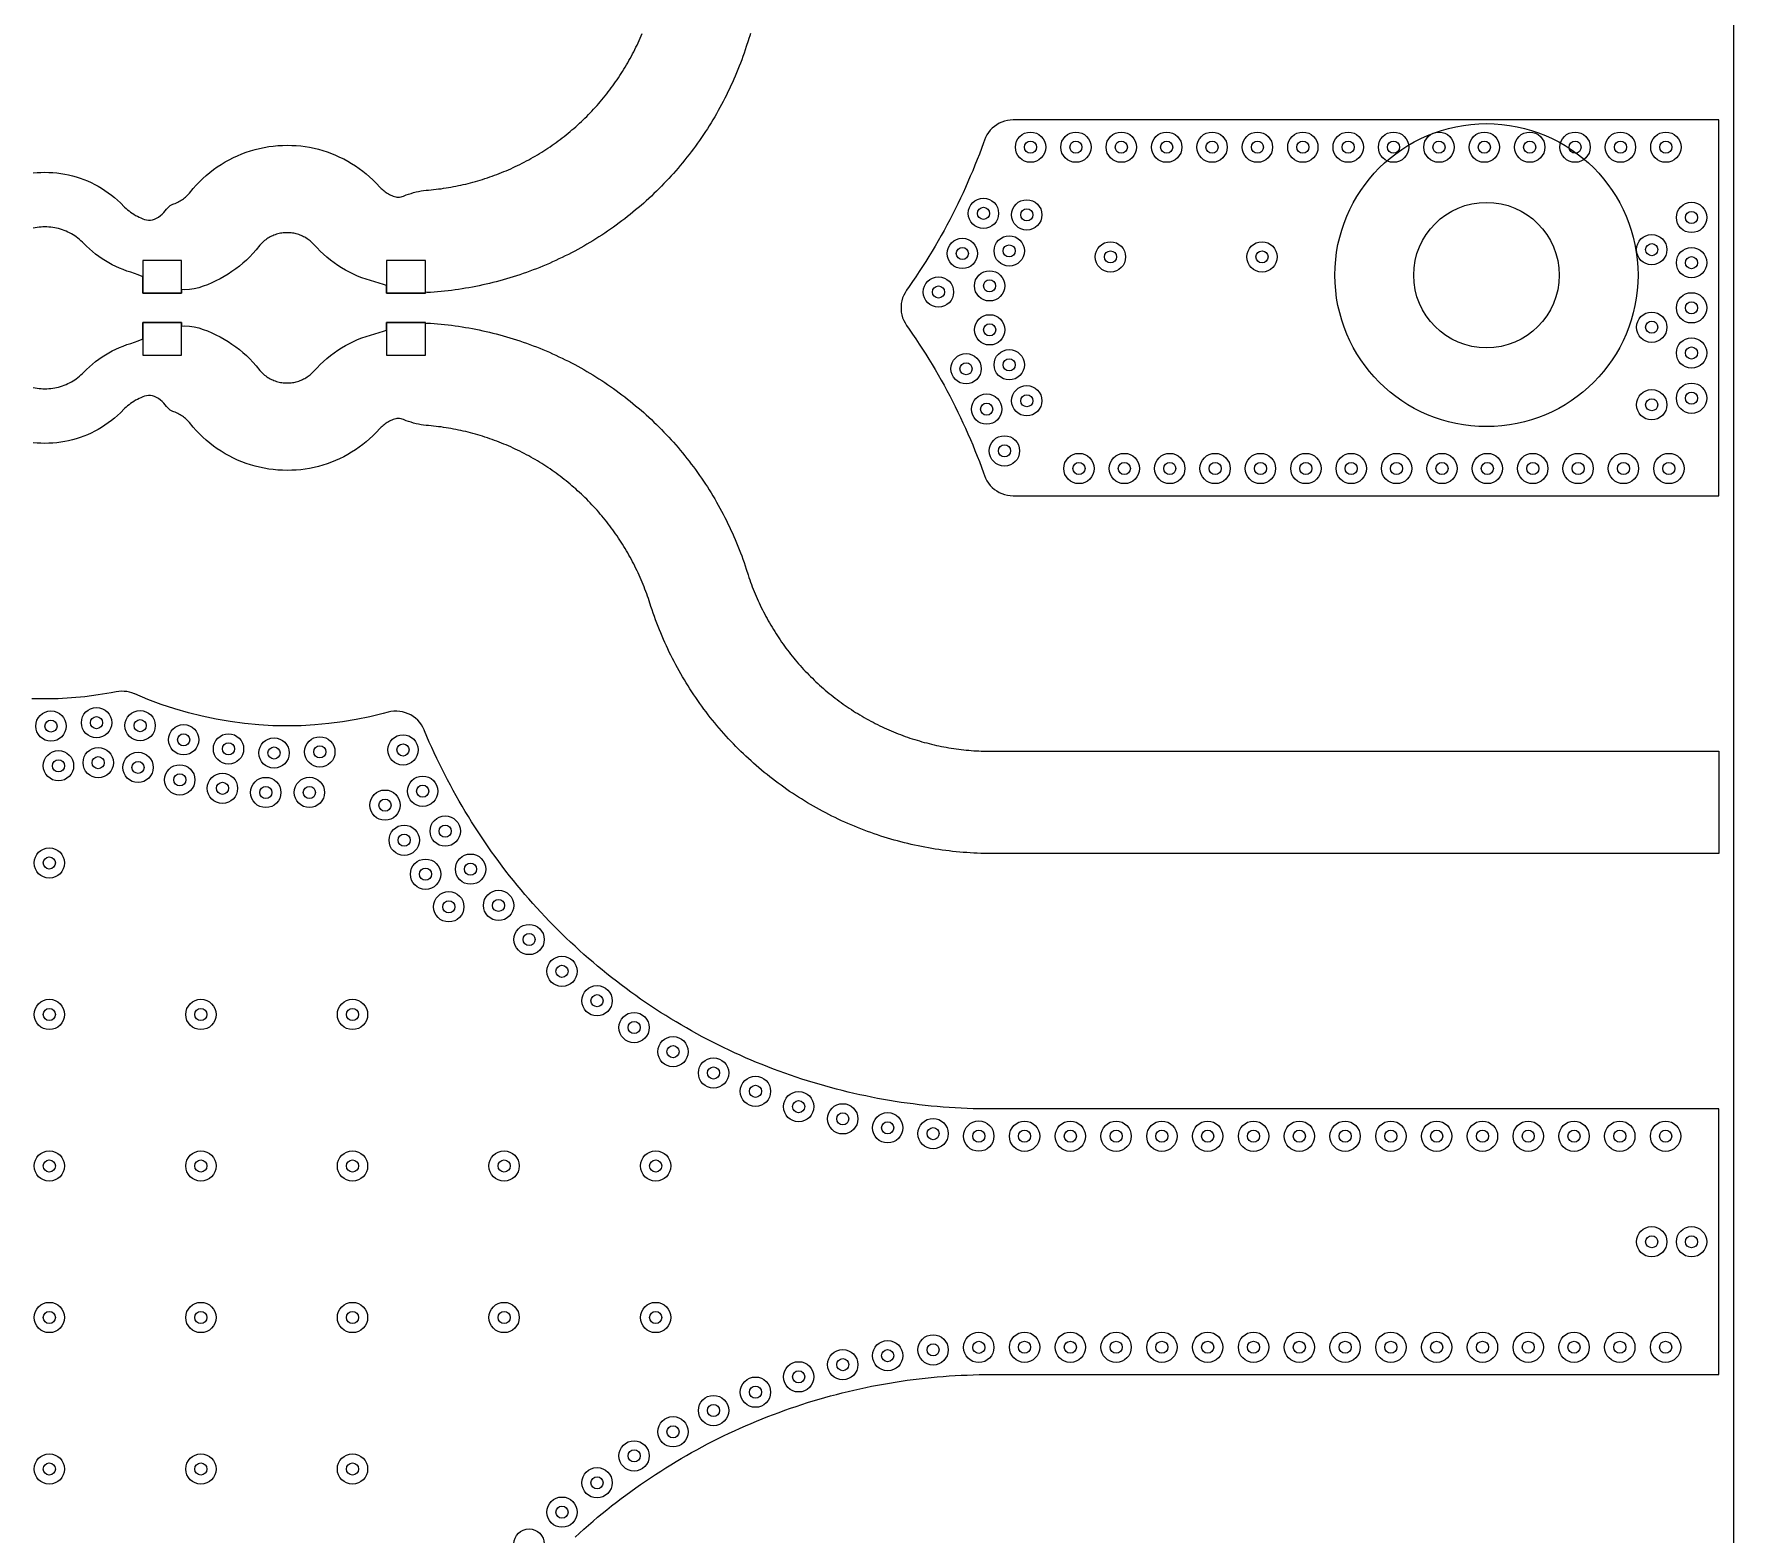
# Model space of a CAD drawing. Header units: millimetres. Extents: x 0 to 121, y -74 to 63.
# Drawn here: x 71 to 99.03, y -4.82 to 19.93 of the extents above; entities that cross this region are included whole.
import ezdxf

# ---------------------------------------------------------------- set-up
doc = ezdxf.new("R2010")
doc.units = ezdxf.units.MM
for name, color, linetype in [('BOARD_OUTLINE', 5, 'Continuous'), ('MOUNT_HEAD_KEEPOUT', 6, 'Continuous'), ('MOUNT_HOLES_PTH', 1, 'Continuous'), ('RES_PADS_0402', 6, 'Continuous'), ('TOP_COPPER', 1, 'Continuous'), ('TOP_GROUND_POUR', 3, 'Continuous'), ('VIA_HOLES', 7, 'Continuous'), ('VIA_PADS', 2, 'Continuous')]:
    doc.layers.add(name, color=color, linetype=linetype)

msp = doc.modelspace()

# ---------------------------------------------------------------- linework, layer by layer
at = {"layer": 'BOARD_OUTLINE'}
msp.add_lwpolyline([(-0.25, -63.449), (99.034, -63.449), (99.034, 63.449), (-0.25, 63.449)], close=True, dxfattribs=at)
at = {"layer": 'MOUNT_HEAD_KEEPOUT'}
msp.add_circle((94.952, 15.95), 2.5, dxfattribs=at)
at = {"layer": 'MOUNT_HOLES_PTH'}
msp.add_circle((94.952, 15.95), 1.2, dxfattribs=at)
at = {"layer": 'RES_PADS_0402'}
for points in [[(72.79, 15.65), (73.43, 15.65), (73.43, 16.19), (72.79, 16.19)], [(76.813, 15.65), (77.453, 15.65), (77.453, 16.19), (76.813, 16.19)], [(72.79, 14.63), (73.43, 14.63), (73.43, 15.17), (72.79, 15.17)], [(76.813, 14.63), (77.453, 14.63), (77.453, 15.17), (76.813, 15.17)]]:
    msp.add_lwpolyline(points, close=True, dxfattribs=at)
at = {"layer": 'TOP_COPPER'}
for points in [[(70.983, 17.636), (71.048, 17.642), (71.112, 17.645), (71.177, 17.646), (71.242, 17.645), (71.308, 17.642), (71.373, 17.636), (71.438, 17.627), (71.503, 17.616), (71.567, 17.603), (71.631, 17.588), (71.694, 17.57), (71.756, 17.55), (71.818, 17.527), (71.879, 17.503), (71.939, 17.476), (71.998, 17.447), (72.055, 17.416), (72.112, 17.383), (72.167, 17.347), (72.221, 17.31), (72.274, 17.271), (72.325, 17.23), (72.374, 17.187), (72.422, 17.142), (72.491, 17.072), (72.515, 17.05), (72.54, 17.029), (72.565, 17.008), (72.591, 16.989), (72.618, 16.97), (72.645, 16.953), (72.673, 16.936), (72.702, 16.921), (72.731, 16.906), (72.761, 16.893), (72.791, 16.881), (72.822, 16.87), (72.853, 16.86), (72.885, 16.854), (72.918, 16.854), (72.952, 16.86), (72.986, 16.872), (73.019, 16.888), (73.051, 16.908), (73.081, 16.932), (73.11, 16.957), (73.136, 16.984), (73.161, 17.01), (73.183, 17.036), (73.205, 17.059), (73.225, 17.08), (73.245, 17.097), (73.265, 17.11), (73.285, 17.119), (73.306, 17.126), (73.327, 17.134), (73.348, 17.143), (73.368, 17.152), (73.388, 17.162), (73.407, 17.173), (73.427, 17.184), (73.445, 17.197), (73.463, 17.21), (73.481, 17.223), (73.498, 17.238), (73.515, 17.252), (73.531, 17.268), (73.546, 17.284), (73.561, 17.301), (73.623, 17.377), (73.674, 17.435), (73.727, 17.49), (73.782, 17.543), (73.839, 17.595), (73.897, 17.644), (73.958, 17.691), (74.02, 17.735), (74.084, 17.777), (74.15, 17.817), (74.217, 17.854), (74.285, 17.889), (74.354, 17.921), (74.425, 17.95), (74.497, 17.977), (74.569, 18.001), (74.643, 18.023), (74.717, 18.041), (74.792, 18.057), (74.868, 18.07), (74.943, 18.08), (75.02, 18.087), (75.096, 18.091), (75.173, 18.093), (75.247, 18.091), (75.322, 18.087), (75.396, 18.081), (75.47, 18.071), (75.543, 18.059), (75.616, 18.044), (75.689, 18.026), (75.76, 18.006), (75.831, 17.983), (75.901, 17.958), (75.97, 17.93), (76.038, 17.899), (76.105, 17.867), (76.171, 17.831), (76.235, 17.793), (76.298, 17.753), (76.359, 17.711), (76.419, 17.666), (76.477, 17.62), (76.533, 17.571), (76.588, 17.52), (76.641, 17.467), (76.706, 17.397), (76.721, 17.381), (76.737, 17.366), (76.753, 17.352), (76.77, 17.339), (76.788, 17.326), (76.806, 17.313), (76.824, 17.302), (76.843, 17.291), (76.862, 17.28), (76.881, 17.271), (76.901, 17.262), (76.921, 17.254), (76.941, 17.246), (76.962, 17.24), (76.983, 17.236), (77.005, 17.234), (77.027, 17.236), (77.05, 17.24), (77.071, 17.246), (77.093, 17.254), (77.113, 17.264), (77.133, 17.275), (77.175, 17.288), (77.217, 17.299), (77.258, 17.311), (77.299, 17.322), (77.34, 17.331), (77.382, 17.339), (77.423, 17.345), (77.464, 17.349), (77.505, 17.353), (77.546, 17.357), (77.587, 17.361), (77.628, 17.366), (77.669, 17.371), (77.71, 17.376), (77.751, 17.382), (77.792, 17.388), (77.833, 17.395), (77.874, 17.402), (77.915, 17.41), (77.955, 17.417), (77.996, 17.426), (78.036, 17.434), (78.076, 17.443), (78.117, 17.453), (78.157, 17.463), (78.197, 17.473), (78.237, 17.484), (78.277, 17.495), (78.317, 17.506), (78.356, 17.518), (78.396, 17.53), (78.435, 17.543), (78.474, 17.555), (78.514, 17.569), (78.553, 17.583), (78.591, 17.597), (78.63, 17.611), (78.669, 17.626), (78.707, 17.641), (78.745, 17.657), (78.784, 17.673), (78.822, 17.689), (78.859, 17.706), (78.897, 17.723), (78.935, 17.741), (78.972, 17.758), (79.009, 17.777), (79.046, 17.795), (79.083, 17.814), (79.119, 17.834), (79.156, 17.853), (79.192, 17.873), (79.228, 17.894), (79.264, 17.914), (79.299, 17.935), (79.335, 17.957), (79.37, 17.979), (79.405, 18.001), (79.439, 18.023), (79.474, 18.046), (79.508, 18.069), (79.542, 18.093), (79.576, 18.116), (79.61, 18.14), (79.643, 18.165), (79.676, 18.19), (79.709, 18.215), (79.742, 18.24), (79.774, 18.266), (79.806, 18.292), (79.838, 18.318), (79.87, 18.345), (79.901, 18.372), (79.932, 18.399), (79.963, 18.427), (79.993, 18.455), (80.024, 18.483), (80.054, 18.512), (80.083, 18.54), (80.113, 18.569), (80.142, 18.599), (80.171, 18.629), (80.199, 18.658), (80.227, 18.689), (80.255, 18.719), (80.283, 18.75), (80.31, 18.781), (80.337, 18.812), (80.364, 18.844), (80.39, 18.876), (80.417, 18.908), (80.442, 18.94), (80.468, 18.973), (80.493, 19.005), (80.518, 19.039), (80.542, 19.072), (80.566, 19.105), (80.59, 19.139), (80.614, 19.173), (80.637, 19.208), (80.66, 19.242), (80.682, 19.277), (80.705, 19.312), (80.726, 19.347), (80.748, 19.382), (80.769, 19.418), (80.79, 19.453), (80.81, 19.489), (80.83, 19.526), (80.85, 19.562), (80.869, 19.599), (80.888, 19.635), (80.907, 19.672), (80.925, 19.709), (80.943, 19.747), (80.961, 19.784), (80.978, 19.822), (80.994, 19.859), (81.011, 19.897), (81.027, 19.936)], [(82.816, 19.935), (82.802, 19.896), (82.788, 19.857), (82.775, 19.817), (82.745, 19.723), (82.727, 19.668), (82.708, 19.613), (82.689, 19.559), (82.669, 19.504), (82.649, 19.45), (82.628, 19.396), (82.606, 19.342), (82.584, 19.289), (82.562, 19.235), (82.539, 19.182), (82.515, 19.129), (82.491, 19.077), (82.467, 19.024), (82.442, 18.972), (82.416, 18.92), (82.39, 18.868), (82.364, 18.817), (82.337, 18.766), (82.309, 18.715), (82.281, 18.664), (82.252, 18.614), (82.223, 18.564), (82.194, 18.514), (82.164, 18.464), (82.133, 18.415), (82.102, 18.366), (82.071, 18.318), (82.039, 18.269), (82.006, 18.221), (81.973, 18.174), (81.94, 18.127), (81.906, 18.08), (81.872, 18.033), (81.837, 17.987), (81.802, 17.941), (81.766, 17.895), (81.73, 17.85), (81.693, 17.805), (81.656, 17.76), (81.619, 17.716), (81.581, 17.672), (81.543, 17.629), (81.504, 17.586), (81.465, 17.543), (81.425, 17.501), (81.386, 17.459), (81.345, 17.417), (81.304, 17.376), (81.263, 17.335), (81.222, 17.295), (81.18, 17.255), (81.137, 17.216), (81.095, 17.177), (81.052, 17.138), (81.008, 17.1), (80.964, 17.062), (80.92, 17.025), (80.875, 16.988), (80.83, 16.951), (80.785, 16.915), (80.739, 16.88), (80.693, 16.844), (80.647, 16.81), (80.6, 16.776), (80.553, 16.742), (80.506, 16.708), (80.458, 16.676), (80.41, 16.643), (80.362, 16.611), (80.313, 16.58), (80.264, 16.549), (80.215, 16.518), (80.166, 16.488), (80.116, 16.459), (80.066, 16.43), (80.015, 16.401), (79.965, 16.373), (79.914, 16.346), (79.862, 16.319), (79.811, 16.292), (79.759, 16.266), (79.707, 16.241), (79.655, 16.216), (79.603, 16.191), (79.55, 16.167), (79.497, 16.144), (79.444, 16.121), (79.39, 16.099), (79.337, 16.077), (79.283, 16.055), (79.229, 16.035), (79.175, 16.014), (79.12, 15.994), (79.066, 15.975), (79.011, 15.957), (78.956, 15.938), (78.901, 15.921), (78.845, 15.904), (78.79, 15.887), (78.734, 15.871), (78.678, 15.856), (78.622, 15.841), (78.566, 15.827), (78.51, 15.813), (78.454, 15.8), (78.397, 15.787), (78.341, 15.775), (78.284, 15.763), (78.227, 15.752), (78.17, 15.742), (78.113, 15.732), (78.056, 15.723), (77.999, 15.714), (77.941, 15.706), (77.884, 15.698), (77.826, 15.691), (77.769, 15.684), (77.711, 15.678), (77.654, 15.673), (77.596, 15.668), (77.538, 15.665), (77.48, 15.665), (77.453, 15.666), (77.453, 15.65), (76.813, 15.65), (76.813, 15.78), (76.761, 15.795), (76.688, 15.815), (76.617, 15.837), (76.545, 15.859), (76.475, 15.882), (76.404, 15.907), (76.335, 15.935), (76.267, 15.965), (76.201, 15.998), (76.135, 16.034), (76.071, 16.071), (76.008, 16.111), (75.947, 16.154), (75.887, 16.198), (75.829, 16.245), (75.772, 16.294), (75.718, 16.345), (75.665, 16.398), (75.6, 16.468), (75.585, 16.484), (75.569, 16.498), (75.552, 16.513), (75.535, 16.526), (75.518, 16.539), (75.5, 16.551), (75.482, 16.563), (75.463, 16.574), (75.444, 16.584), (75.425, 16.594), (75.405, 16.603), (75.385, 16.611), (75.364, 16.618), (75.344, 16.625), (75.323, 16.631), (75.302, 16.636), (75.281, 16.64), (75.259, 16.644), (75.238, 16.647), (75.216, 16.649), (75.194, 16.65), (75.173, 16.65), (75.15, 16.65), (75.128, 16.649), (75.106, 16.647), (75.084, 16.644), (75.062, 16.64), (75.04, 16.635), (75.018, 16.63), (74.997, 16.624), (74.976, 16.617), (74.955, 16.609), (74.934, 16.6), (74.914, 16.591), (74.894, 16.581), (74.875, 16.57), (74.856, 16.558), (74.837, 16.546), (74.819, 16.533), (74.801, 16.52), (74.784, 16.505), (74.768, 16.49), (74.752, 16.475), (74.736, 16.459), (74.722, 16.442), (74.659, 16.366), (74.608, 16.308), (74.555, 16.253), (74.5, 16.199), (74.444, 16.148), (74.385, 16.099), (74.324, 16.052), (74.262, 16.008), (74.198, 15.966), (74.133, 15.926), (74.066, 15.889), (73.998, 15.854), (73.928, 15.822), (73.857, 15.792), (73.786, 15.766), (73.713, 15.742), (73.639, 15.723), (73.563, 15.712), (73.486, 15.709), (73.43, 15.712), (73.43, 15.65), (72.79, 15.65), (72.79, 15.922), (72.779, 15.927), (72.717, 15.953), (72.655, 15.976), (72.592, 15.997), (72.53, 16.017), (72.468, 16.04), (72.408, 16.064), (72.348, 16.091), (72.289, 16.12), (72.231, 16.151), (72.175, 16.185), (72.119, 16.22), (72.065, 16.257), (72.013, 16.297), (71.962, 16.338), (71.912, 16.381), (71.864, 16.425), (71.795, 16.495), (71.771, 16.517), (71.747, 16.539), (71.721, 16.559), (71.695, 16.579), (71.668, 16.597), (71.641, 16.615), (71.613, 16.631), (71.584, 16.647), (71.555, 16.661), (71.525, 16.674), (71.495, 16.687), (71.465, 16.698), (71.434, 16.708), (71.402, 16.717), (71.371, 16.724), (71.339, 16.731), (71.307, 16.736), (71.274, 16.74), (71.242, 16.743), (71.209, 16.745), (71.177, 16.746), (71.145, 16.745), (71.113, 16.743), (71.081, 16.74), (71.049, 16.736), (71.017, 16.731), (70.986, 16.725)], [(70.986, 14.095), (71.017, 14.089), (71.049, 14.084), (71.081, 14.08), (71.113, 14.077), (71.145, 14.075), (71.177, 14.074), (71.209, 14.075), (71.242, 14.077), (71.274, 14.08), (71.307, 14.084), (71.339, 14.089), (71.371, 14.096), (71.402, 14.103), (71.434, 14.112), (71.465, 14.122), (71.495, 14.133), (71.525, 14.146), (71.555, 14.159), (71.584, 14.173), (71.613, 14.189), (71.641, 14.205), (71.668, 14.223), (71.695, 14.241), (71.721, 14.261), (71.747, 14.281), (71.771, 14.303), (71.795, 14.325), (71.864, 14.395), (71.912, 14.439), (71.962, 14.482), (72.013, 14.523), (72.065, 14.563), (72.119, 14.6), (72.175, 14.635), (72.231, 14.669), (72.289, 14.7), (72.348, 14.729), (72.408, 14.756), (72.468, 14.78), (72.53, 14.803), (72.592, 14.823), (72.655, 14.844), (72.717, 14.867), (72.779, 14.893), (72.79, 14.898), (72.79, 15.17), (73.43, 15.17), (73.43, 15.108), (73.486, 15.111), (73.563, 15.108), (73.639, 15.097), (73.713, 15.078), (73.786, 15.054), (73.857, 15.028), (73.928, 14.998), (73.998, 14.966), (74.066, 14.931), (74.133, 14.894), (74.198, 14.854), (74.262, 14.812), (74.324, 14.768), (74.385, 14.721), (74.444, 14.672), (74.5, 14.621), (74.555, 14.567), (74.608, 14.512), (74.659, 14.454), (74.722, 14.378), (74.736, 14.361), (74.752, 14.345), (74.768, 14.33), (74.784, 14.315), (74.801, 14.3), (74.819, 14.287), (74.837, 14.274), (74.856, 14.262), (74.875, 14.25), (74.894, 14.239), (74.914, 14.229), (74.934, 14.22), (74.955, 14.211), (74.976, 14.203), (74.997, 14.196), (75.018, 14.19), (75.04, 14.185), (75.062, 14.18), (75.084, 14.176), (75.106, 14.173), (75.128, 14.171), (75.15, 14.17), (75.173, 14.17), (75.194, 14.17), (75.216, 14.171), (75.238, 14.173), (75.259, 14.176), (75.281, 14.18), (75.302, 14.184), (75.323, 14.189), (75.344, 14.195), (75.364, 14.202), (75.385, 14.209), (75.405, 14.217), (75.425, 14.226), (75.444, 14.236), (75.463, 14.246), (75.482, 14.257), (75.5, 14.269), (75.518, 14.281), (75.535, 14.294), (75.552, 14.307), (75.569, 14.322), (75.585, 14.336), (75.6, 14.352), (75.665, 14.422), (75.718, 14.475), (75.772, 14.526), (75.829, 14.575), (75.887, 14.622), (75.947, 14.666), (76.008, 14.709), (76.071, 14.749), (76.135, 14.786), (76.201, 14.822), (76.267, 14.855), (76.335, 14.885), (76.404, 14.913), (76.475, 14.938), (76.545, 14.961), (76.617, 14.983), (76.688, 15.005), (76.761, 15.025), (76.813, 15.04), (76.813, 15.17), (77.453, 15.17), (77.453, 15.154), (77.48, 15.155), (77.538, 15.155), (77.596, 15.152), (77.654, 15.147), (77.711, 15.142), (77.769, 15.136), (77.826, 15.129), (77.884, 15.122), (77.941, 15.114), (77.999, 15.106), (78.056, 15.097), (78.113, 15.088), (78.17, 15.078), (78.227, 15.068), (78.284, 15.057), (78.341, 15.045), (78.397, 15.033), (78.454, 15.02), (78.51, 15.007), (78.566, 14.993), (78.622, 14.979), (78.678, 14.964), (78.734, 14.949), (78.79, 14.933), (78.845, 14.916), (78.901, 14.899), (78.956, 14.882), (79.011, 14.863), (79.066, 14.845), (79.12, 14.826), (79.175, 14.806), (79.229, 14.785), (79.283, 14.765), (79.337, 14.743), (79.39, 14.721), (79.444, 14.699), (79.497, 14.676), (79.55, 14.653), (79.603, 14.629), (79.655, 14.604), (79.707, 14.579), (79.759, 14.554), (79.811, 14.528), (79.862, 14.501), (79.914, 14.474), (79.965, 14.447), (80.015, 14.419), (80.066, 14.39), (80.116, 14.361), (80.166, 14.332), (80.215, 14.302), (80.264, 14.271), (80.313, 14.24), (80.362, 14.209), (80.41, 14.177), (80.458, 14.144), (80.506, 14.112), (80.553, 14.078), (80.6, 14.044), (80.647, 14.01), (80.693, 13.976), (80.739, 13.94), (80.785, 13.905), (80.83, 13.869), (80.875, 13.832), (80.92, 13.795), (80.964, 13.758), (81.008, 13.72), (81.052, 13.682), (81.095, 13.643), (81.137, 13.604), (81.18, 13.565), (81.222, 13.525), (81.263, 13.485), (81.304, 13.444), (81.345, 13.403), (81.386, 13.361), (81.425, 13.319), (81.465, 13.277), (81.504, 13.234), (81.543, 13.191), (81.581, 13.148), (81.619, 13.104), (81.656, 13.06), (81.693, 13.015), (81.73, 12.97), (81.766, 12.925), (81.802, 12.879), (81.837, 12.833), (81.872, 12.787), (81.906, 12.74), (81.94, 12.693), (81.973, 12.646), (82.006, 12.599), (82.039, 12.551), (82.071, 12.502), (82.102, 12.454), (82.133, 12.405), (82.164, 12.356), (82.194, 12.306), (82.223, 12.256), (82.252, 12.206), (82.281, 12.156), (82.309, 12.105), (82.337, 12.054), (82.364, 12.003), (82.39, 11.952), (82.416, 11.9), (82.442, 11.848), (82.467, 11.796), (82.491, 11.743), (82.515, 11.691), (82.539, 11.638), (82.562, 11.585), (82.584, 11.531), (82.606, 11.478), (82.628, 11.424), (82.649, 11.37), (82.669, 11.316), (82.689, 11.261), (82.708, 11.207), (82.727, 11.152), (82.745, 11.097), (82.775, 11.003), (82.788, 10.963), (82.802, 10.924), (82.816, 10.885), (82.83, 10.846), (82.844, 10.808), (82.859, 10.769), (82.875, 10.731), (82.89, 10.692), (82.906, 10.654), (82.923, 10.616), (82.94, 10.578), (82.957, 10.541), (82.974, 10.503), (82.992, 10.466), (83.01, 10.429), (83.029, 10.392), (83.048, 10.355), (83.067, 10.319), (83.087, 10.282), (83.107, 10.246), (83.128, 10.21), (83.148, 10.174), (83.169, 10.139), (83.191, 10.104), (83.213, 10.068), (83.235, 10.033), (83.257, 9.999), (83.28, 9.964), (83.303, 9.93), (83.327, 9.896), (83.351, 9.862), (83.375, 9.829), (83.399, 9.795), (83.424, 9.762), (83.449, 9.729), (83.475, 9.697), (83.501, 9.664), (83.527, 9.632), (83.553, 9.601), (83.58, 9.569), (83.607, 9.538), (83.634, 9.507), (83.662, 9.476), (83.69, 9.445), (83.718, 9.415), (83.747, 9.385), (83.775, 9.356), (83.805, 9.326), (83.834, 9.297), (83.864, 9.268), (83.894, 9.24), (83.924, 9.212), (83.954, 9.184), (83.985, 9.156), (84.016, 9.129), (84.048, 9.102), (84.079, 9.075), (84.111, 9.049), (84.143, 9.023), (84.176, 8.997), (84.208, 8.972), (84.241, 8.946), (84.274, 8.922), (84.308, 8.897), (84.341, 8.873), (84.375, 8.849), (84.409, 8.826), (84.443, 8.803), (84.478, 8.78), (84.513, 8.757), (84.547, 8.735), (84.583, 8.714), (84.618, 8.692), (84.654, 8.671), (84.689, 8.65), (84.725, 8.63), (84.762, 8.61), (84.798, 8.59), (84.835, 8.571), (84.871, 8.552), (84.908, 8.533), (84.945, 8.515), (84.983, 8.497), (85.02, 8.48), (85.058, 8.463), (85.096, 8.446), (85.134, 8.43), (85.172, 8.414), (85.21, 8.398), (85.249, 8.383), (85.287, 8.368), (85.326, 8.353), (85.365, 8.339), (85.404, 8.326), (85.443, 8.312), (85.482, 8.299), (85.522, 8.287), (85.561, 8.274), (85.601, 8.263), (85.64, 8.251), (85.68, 8.24), (85.72, 8.23), (85.76, 8.219), (85.801, 8.21), (85.841, 8.2), (85.881, 8.191), (85.922, 8.182), (85.962, 8.174), (86.003, 8.166), (86.043, 8.159), (86.084, 8.152), (86.125, 8.145), (86.166, 8.139), (86.207, 8.133), (86.248, 8.127), (86.289, 8.122), (86.33, 8.118), (86.371, 8.114), (86.412, 8.11), (86.453, 8.106), (86.495, 8.103), (86.536, 8.101), (86.577, 8.098), (86.619, 8.096), (86.66, 8.095), (86.701, 8.094), (86.743, 8.093), (86.784, 8.093), (98.784, 8.093), (98.784, 6.407), (86.784, 6.407), (86.726, 6.407), (86.668, 6.408), (86.61, 6.409), (86.552, 6.411), (86.495, 6.414), (86.437, 6.417), (86.379, 6.421), (86.321, 6.425), (86.264, 6.43), (86.206, 6.435), (86.148, 6.441), (86.091, 6.448), (86.033, 6.455), (85.976, 6.462), (85.919, 6.471), (85.861, 6.479), (85.804, 6.489), (85.747, 6.499), (85.69, 6.509), (85.633, 6.52), (85.577, 6.532), (85.52, 6.544), (85.464, 6.556), (85.407, 6.57), (85.351, 6.583), (85.295, 6.598), (85.239, 6.613), (85.183, 6.628), (85.127, 6.644), (85.072, 6.661), (85.017, 6.678), (84.961, 6.695), (84.906, 6.713), (84.852, 6.732), (84.797, 6.751), (84.743, 6.771), (84.688, 6.791), (84.634, 6.812), (84.58, 6.833), (84.527, 6.855), (84.473, 6.878), (84.42, 6.901), (84.367, 6.924), (84.315, 6.948), (84.262, 6.973), (84.21, 6.998), (84.158, 7.023), (84.106, 7.049), (84.055, 7.076), (84.004, 7.103), (83.953, 7.13), (83.902, 7.158), (83.852, 7.187), (83.801, 7.216), (83.752, 7.245), (83.702, 7.275), (83.653, 7.306), (83.604, 7.337), (83.555, 7.368), (83.507, 7.4), (83.459, 7.432), (83.411, 7.465), (83.364, 7.499), (83.317, 7.532), (83.27, 7.567), (83.224, 7.601), (83.178, 7.636), (83.132, 7.672), (83.087, 7.708), (83.042, 7.745), (82.997, 7.781), (82.953, 7.819), (82.909, 7.857), (82.866, 7.895), (82.823, 7.933), (82.78, 7.973), (82.738, 8.012), (82.696, 8.052), (82.654, 8.092), (82.613, 8.133), (82.572, 8.174), (82.532, 8.216), (82.492, 8.258), (82.452, 8.3), (82.413, 8.343), (82.374, 8.386), (82.336, 8.429), (82.298, 8.473), (82.261, 8.517), (82.224, 8.562), (82.187, 8.606), (82.151, 8.652), (82.116, 8.697), (82.08, 8.743), (82.046, 8.79), (82.011, 8.836), (81.977, 8.883), (81.944, 8.931), (81.911, 8.978), (81.879, 9.026), (81.847, 9.074), (81.815, 9.123), (81.784, 9.172), (81.754, 9.221), (81.724, 9.271), (81.694, 9.32), (81.665, 9.371), (81.636, 9.421), (81.608, 9.471), (81.581, 9.522), (81.554, 9.574), (81.527, 9.625), (81.501, 9.677), (81.475, 9.729), (81.45, 9.781), (81.426, 9.833), (81.402, 9.886), (81.378, 9.939), (81.355, 9.992), (81.333, 10.045), (81.311, 10.099), (81.289, 10.153), (81.269, 10.207), (81.248, 10.261), (81.228, 10.315), (81.209, 10.37), (81.19, 10.425), (81.172, 10.48), (81.142, 10.574), (81.129, 10.614), (81.115, 10.653), (81.102, 10.692), (81.087, 10.73), (81.073, 10.769), (81.058, 10.808), (81.043, 10.846), (81.027, 10.884), (81.011, 10.923), (80.994, 10.961), (80.978, 10.998), (80.961, 11.036), (80.943, 11.073), (80.925, 11.111), (80.907, 11.148), (80.888, 11.185), (80.869, 11.221), (80.85, 11.258), (80.83, 11.294), (80.81, 11.331), (80.79, 11.367), (80.769, 11.402), (80.748, 11.438), (80.726, 11.473), (80.705, 11.508), (80.682, 11.543), (80.66, 11.578), (80.637, 11.612), (80.614, 11.647), (80.59, 11.681), (80.566, 11.715), (80.542, 11.748), (80.518, 11.781), (80.493, 11.815), (80.468, 11.847), (80.442, 11.88), (80.417, 11.912), (80.39, 11.944), (80.364, 11.976), (80.337, 12.008), (80.31, 12.039), (80.283, 12.07), (80.255, 12.101), (80.227, 12.131), (80.199, 12.162), (80.171, 12.191), (80.142, 12.221), (80.113, 12.251), (80.083, 12.28), (80.054, 12.308), (80.024, 12.337), (79.993, 12.365), (79.963, 12.393), (79.932, 12.421), (79.901, 12.448), (79.87, 12.475), (79.838, 12.502), (79.806, 12.528), (79.774, 12.554), (79.742, 12.58), (79.709, 12.605), (79.676, 12.63), (79.643, 12.655), (79.61, 12.68), (79.576, 12.704), (79.542, 12.727), (79.508, 12.751), (79.474, 12.774), (79.439, 12.797), (79.405, 12.819), (79.37, 12.841), (79.335, 12.863), (79.299, 12.885), (79.264, 12.906), (79.228, 12.926), (79.192, 12.947), (79.156, 12.967), (79.119, 12.986), (79.083, 13.006), (79.046, 13.025), (79.009, 13.043), (78.972, 13.062), (78.935, 13.079), (78.897, 13.097), (78.859, 13.114), (78.822, 13.131), (78.784, 13.147), (78.745, 13.163), (78.707, 13.179), (78.669, 13.194), (78.63, 13.209), (78.591, 13.223), (78.553, 13.237), (78.514, 13.251), (78.474, 13.265), (78.435, 13.277), (78.396, 13.29), (78.356, 13.302), (78.317, 13.314), (78.277, 13.325), (78.237, 13.336), (78.197, 13.347), (78.157, 13.357), (78.117, 13.367), (78.076, 13.377), (78.036, 13.386), (77.996, 13.394), (77.955, 13.403), (77.915, 13.41), (77.874, 13.418), (77.833, 13.425), (77.792, 13.432), (77.751, 13.438), (77.71, 13.444), (77.669, 13.449), (77.628, 13.454), (77.587, 13.459), (77.546, 13.463), (77.505, 13.467), (77.464, 13.471), (77.423, 13.475), (77.382, 13.481), (77.34, 13.489), (77.299, 13.498), (77.258, 13.509), (77.217, 13.521), (77.175, 13.532), (77.133, 13.545), (77.113, 13.556), (77.093, 13.566), (77.071, 13.574), (77.05, 13.58), (77.027, 13.584), (77.005, 13.586), (76.983, 13.584), (76.962, 13.58), (76.941, 13.574), (76.921, 13.566), (76.901, 13.558), (76.881, 13.549), (76.862, 13.54), (76.843, 13.529), (76.824, 13.518), (76.806, 13.507), (76.788, 13.494), (76.77, 13.481), (76.753, 13.468), (76.737, 13.454), (76.721, 13.439), (76.706, 13.423), (76.641, 13.353), (76.588, 13.3), (76.533, 13.249), (76.477, 13.2), (76.419, 13.154), (76.359, 13.109), (76.298, 13.067), (76.235, 13.027), (76.171, 12.989), (76.105, 12.953), (76.038, 12.921), (75.97, 12.89), (75.901, 12.862), (75.831, 12.837), (75.76, 12.814), (75.689, 12.794), (75.616, 12.776), (75.543, 12.761), (75.47, 12.749), (75.396, 12.739), (75.322, 12.733), (75.247, 12.729), (75.173, 12.727), (75.096, 12.729), (75.02, 12.733), (74.943, 12.74), (74.868, 12.75), (74.792, 12.763), (74.717, 12.779), (74.643, 12.797), (74.569, 12.819), (74.497, 12.843), (74.425, 12.87), (74.354, 12.899), (74.285, 12.931), (74.217, 12.966), (74.15, 13.003), (74.084, 13.043), (74.02, 13.085), (73.958, 13.129), (73.897, 13.176), (73.839, 13.225), (73.782, 13.277), (73.727, 13.33), (73.674, 13.385), (73.623, 13.443), (73.561, 13.519), (73.546, 13.536), (73.531, 13.552), (73.515, 13.568), (73.498, 13.582), (73.481, 13.597), (73.463, 13.61), (73.445, 13.623), (73.427, 13.636), (73.407, 13.647), (73.388, 13.658), (73.368, 13.668), (73.348, 13.677), (73.327, 13.686), (73.306, 13.694), (73.285, 13.701), (73.265, 13.71), (73.245, 13.723), (73.225, 13.74), (73.205, 13.761), (73.183, 13.784), (73.161, 13.81), (73.136, 13.836), (73.11, 13.863), (73.081, 13.888), (73.051, 13.912), (73.019, 13.932), (72.986, 13.948), (72.952, 13.96), (72.918, 13.966), (72.885, 13.966), (72.853, 13.96), (72.822, 13.95), (72.791, 13.939), (72.761, 13.927), (72.731, 13.914), (72.702, 13.899), (72.673, 13.884), (72.645, 13.867), (72.618, 13.85), (72.591, 13.831), (72.565, 13.812), (72.54, 13.791), (72.515, 13.77), (72.491, 13.748), (72.422, 13.678), (72.374, 13.633), (72.325, 13.59), (72.274, 13.549), (72.221, 13.51), (72.167, 13.473), (72.112, 13.437), (72.055, 13.404), (71.998, 13.373), (71.939, 13.344), (71.879, 13.317), (71.818, 13.293), (71.756, 13.27), (71.694, 13.25), (71.631, 13.232), (71.567, 13.217), (71.503, 13.204), (71.438, 13.193), (71.373, 13.184), (71.308, 13.178), (71.242, 13.175), (71.177, 13.174), (71.112, 13.175), (71.048, 13.178), (70.983, 13.184)]]:
    msp.add_lwpolyline(points, dxfattribs=at)
at = {"layer": 'TOP_GROUND_POUR'}
msp.add_lwpolyline([(98.784, 18.511), (87.144, 18.511), (87.096, 18.508), (87.05, 18.502), (87.004, 18.491), (86.959, 18.475), (86.916, 18.456), (86.875, 18.432), (86.836, 18.405), (86.8, 18.374), (86.767, 18.34), (86.738, 18.303), (86.712, 18.263), (86.69, 18.221), (86.672, 18.177), (86.657, 18.134), (86.623, 18.041), (86.588, 17.948), (86.553, 17.856), (86.516, 17.763), (86.478, 17.671), (86.439, 17.58), (86.4, 17.489), (86.36, 17.398), (86.319, 17.308), (86.276, 17.218), (86.234, 17.128), (86.19, 17.04), (86.145, 16.951), (86.099, 16.863), (86.053, 16.775), (86.006, 16.688), (85.958, 16.601), (85.908, 16.515), (85.859, 16.429), (85.808, 16.343), (85.757, 16.258), (85.704, 16.174), (85.651, 16.09), (85.597, 16.007), (85.542, 15.924), (85.486, 15.842), (85.43, 15.76), (85.387, 15.699), (85.362, 15.659), (85.34, 15.617), (85.323, 15.573), (85.309, 15.527), (85.3, 15.481), (85.296, 15.433), (85.296, 15.386), (85.3, 15.339), (85.309, 15.292), (85.323, 15.247), (85.34, 15.203), (85.362, 15.16), (85.387, 15.121), (85.43, 15.059), (85.487, 14.978), (85.542, 14.896), (85.597, 14.813), (85.651, 14.73), (85.704, 14.646), (85.756, 14.561), (85.808, 14.477), (85.859, 14.391), (85.909, 14.305), (85.957, 14.219), (86.006, 14.132), (86.053, 14.045), (86.1, 13.957), (86.145, 13.869), (86.19, 13.781), (86.233, 13.691), (86.277, 13.602), (86.318, 13.512), (86.36, 13.422), (86.4, 13.331), (86.44, 13.24), (86.478, 13.148), (86.516, 13.057), (86.552, 12.964), (86.588, 12.872), (86.623, 12.779), (86.657, 12.686), (86.673, 12.643), (86.691, 12.599), (86.713, 12.557), (86.738, 12.517), (86.768, 12.48), (86.801, 12.446), (86.836, 12.415), (86.875, 12.388), (86.916, 12.364), (86.959, 12.345), (87.004, 12.329), (87.05, 12.318), (87.097, 12.312), (87.144, 12.309), (98.784, 12.309)], close=True, dxfattribs=at)
msp.add_lwpolyline([(79.92, -4.875), (79.993, -4.808), (80.067, -4.742), (80.141, -4.676), (80.217, -4.611), (80.293, -4.547), (80.369, -4.484), (80.446, -4.421), (80.524, -4.36), (80.602, -4.299), (80.681, -4.238), (80.76, -4.179), (80.841, -4.12), (80.921, -4.062), (81.002, -4.005), (81.084, -3.949), (81.166, -3.893), (81.249, -3.839), (81.333, -3.785), (81.416, -3.732), (81.501, -3.68), (81.586, -3.628), (81.671, -3.578), (81.757, -3.528), (81.843, -3.479), (81.93, -3.431), (82.018, -3.384), (82.105, -3.337), (82.194, -3.292), (82.282, -3.247), (82.371, -3.204), (82.461, -3.161), (82.551, -3.119), (82.641, -3.077), (82.732, -3.038), (82.823, -2.998), (82.915, -2.96), (83.007, -2.922), (83.099, -2.886), (83.191, -2.85), (83.284, -2.815), (83.378, -2.781), (83.471, -2.748), (83.565, -2.716), (83.66, -2.685), (83.754, -2.655), (83.849, -2.626), (83.944, -2.597), (84.04, -2.57), (84.135, -2.543), (84.231, -2.518), (84.327, -2.493), (84.424, -2.47), (84.52, -2.447), (84.617, -2.426), (84.714, -2.404), (84.812, -2.385), (84.909, -2.366), (85.007, -2.348), (85.104, -2.331), (85.202, -2.315), (85.3, -2.3), (85.399, -2.286), (85.497, -2.273), (85.596, -2.261), (85.694, -2.249), (85.793, -2.239), (85.892, -2.23), (85.991, -2.222), (86.09, -2.214), (86.189, -2.208), (86.288, -2.203), (86.387, -2.199), (86.486, -2.195), (86.585, -2.193), (86.678, -2.191), (86.769, -2.191), (86.83, -2.191), (98.784, -2.191), (98.784, 2.191), (86.884, 2.191), (86.769, 2.191), (86.685, 2.191), (86.585, 2.192), (86.486, 2.195), (86.387, 2.198), (86.288, 2.203), (86.189, 2.208), (86.09, 2.215), (85.991, 2.222), (85.892, 2.23), (85.793, 2.239), (85.694, 2.25), (85.596, 2.261), (85.497, 2.273), (85.399, 2.286), (85.3, 2.3), (85.202, 2.315), (85.104, 2.331), (85.007, 2.348), (84.909, 2.366), (84.811, 2.385), (84.714, 2.405), (84.617, 2.425), (84.52, 2.447), (84.424, 2.47), (84.327, 2.494), (84.231, 2.518), (84.135, 2.544), (84.039, 2.57), (83.944, 2.598), (83.849, 2.626), (83.754, 2.655), (83.66, 2.685), (83.565, 2.716), (83.471, 2.748), (83.378, 2.781), (83.284, 2.815), (83.192, 2.85), (83.099, 2.885), (83.007, 2.922), (82.915, 2.96), (82.823, 2.998), (82.732, 3.037), (82.641, 3.078), (82.551, 3.119), (82.461, 3.161), (82.371, 3.203), (82.282, 3.247), (82.194, 3.292), (82.105, 3.337), (82.018, 3.383), (81.93, 3.431), (81.843, 3.479), (81.757, 3.528), (81.671, 3.577), (81.586, 3.628), (81.501, 3.679), (81.416, 3.732), (81.332, 3.785), (81.249, 3.839), (81.166, 3.893), (81.084, 3.949), (81.002, 4.005), (80.921, 4.062), (80.84, 4.12), (80.761, 4.179), (80.681, 4.238), (80.602, 4.299), (80.524, 4.36), (80.446, 4.422), (80.369, 4.484), (80.293, 4.547), (80.217, 4.611), (80.142, 4.676), (80.067, 4.742), (79.993, 4.808), (79.92, 4.875), (79.847, 4.943), (79.775, 5.011), (79.704, 5.08), (79.633, 5.15), (79.564, 5.22), (79.494, 5.291), (79.426, 5.363), (79.358, 5.436), (79.291, 5.509), (79.225, 5.583), (79.159, 5.657), (79.094, 5.732), (79.03, 5.808), (78.967, 5.885), (78.904, 5.962), (78.842, 6.039), (78.781, 6.117), (78.721, 6.196), (78.661, 6.276), (78.602, 6.355), (78.544, 6.436), (78.487, 6.517), (78.431, 6.599), (78.375, 6.681), (78.32, 6.764), (78.266, 6.847), (78.213, 6.931), (78.161, 7.015), (78.109, 7.1), (78.058, 7.185), (78.009, 7.271), (77.96, 7.358), (77.912, 7.445), (77.864, 7.532), (77.818, 7.62), (77.772, 7.708), (77.728, 7.796), (77.684, 7.885), (77.641, 7.975), (77.598, 8.065), (77.558, 8.155), (77.517, 8.246), (77.478, 8.337), (77.439, 8.428), (77.432, 8.445), (77.412, 8.489), (77.387, 8.53), (77.358, 8.569), (77.326, 8.605), (77.291, 8.638), (77.252, 8.667), (77.211, 8.692), (77.168, 8.713), (77.122, 8.73), (77.076, 8.743), (77.028, 8.751), (76.98, 8.754), (76.932, 8.753), (76.884, 8.747), (76.837, 8.736), (76.758, 8.715), (76.535, 8.661), (76.311, 8.615), (76.085, 8.578), (75.858, 8.549), (75.63, 8.528), (75.402, 8.515), (75.171, 8.511), (74.937, 8.515), (74.703, 8.529), (74.469, 8.551), (74.235, 8.582), (74.004, 8.621), (73.773, 8.67), (73.545, 8.727), (73.319, 8.792), (73.096, 8.866), (72.876, 8.948), (72.659, 9.039), (72.654, 9.041), (72.613, 9.057), (72.571, 9.069), (72.529, 9.077), (72.485, 9.082), (72.441, 9.083), (72.398, 9.08), (72.355, 9.073), (72.271, 9.058), (72.054, 9.022), (71.836, 8.994), (71.617, 8.974), (71.397, 8.961), (71.178, 8.957), (70.96, 8.961)], dxfattribs=at)
at = {"layer": 'VIA_HOLES'}
for centre in [(87.432, 18.061), (88.181, 18.061), (88.929, 18.061), (89.678, 18.061), (90.426, 18.061), (91.174, 18.061), (91.923, 18.061), (92.671, 18.061), (93.419, 18.061), (94.168, 18.061), (94.916, 18.061), (95.665, 18.061), (96.413, 18.061), (97.161, 18.061), (97.91, 18.061), (86.656, 16.969), (87.37, 16.944), (98.334, 16.901), (86.308, 16.307), (87.081, 16.349), (88.75, 16.25), (91.25, 16.25), (97.677, 16.37), (98.334, 16.155), (85.914, 15.671), (86.757, 15.773), (98.334, 15.41), (86.758, 15.047), (97.677, 15.09), (98.334, 14.665), (86.369, 14.405), (87.081, 14.471), (98.334, 13.919), (86.709, 13.739), (87.37, 13.877), (97.677, 13.811), (87.002, 13.05), (88.231, 12.759), (88.979, 12.759), (89.728, 12.759), (90.476, 12.759), (91.224, 12.759), (91.973, 12.759), (92.721, 12.759), (93.469, 12.759), (94.218, 12.759), (94.966, 12.759), (95.715, 12.759), (96.463, 12.759), (97.211, 12.759), (97.96, 12.759), (71.277, 8.509), (72.029, 8.565), (72.747, 8.516), (73.465, 8.283), (74.205, 8.132), (74.956, 8.065), (75.711, 8.083), (77.083, 8.115), (71.401, 7.854), (72.056, 7.905), (72.713, 7.827), (73.401, 7.621), (74.105, 7.482), (74.82, 7.413), (75.539, 7.414), (76.786, 7.204), (77.407, 7.434), (77.779, 6.776), (77.103, 6.625), (71.25, 6.25), (78.197, 6.148), (77.455, 6.065), (77.838, 5.527), (78.659, 5.55), (79.162, 4.987), (79.705, 4.462), (80.283, 3.977), (71.25, 3.75), (73.75, 3.75), (76.25, 3.75), (80.894, 3.534), (81.536, 3.136), (82.204, 2.785), (82.896, 2.482), (83.608, 2.229), (84.335, 2.028), (85.076, 1.88), (85.825, 1.784), (86.579, 1.743), (87.334, 1.741), (88.089, 1.741), (88.844, 1.741), (89.599, 1.741), (90.354, 1.741), (91.11, 1.741), (91.865, 1.741), (92.62, 1.741), (93.375, 1.741), (94.13, 1.741), (94.886, 1.741), (95.641, 1.741), (96.396, 1.741), (97.151, 1.741), (97.906, 1.741), (71.25, 1.25), (73.75, 1.25), (76.25, 1.25), (78.75, 1.25), (81.25, 1.25), (97.677, 0), (98.334, 0), (71.25, -1.25), (73.75, -1.25), (76.25, -1.25), (78.75, -1.25), (81.25, -1.25), (86.579, -1.743), (87.334, -1.741), (88.089, -1.741), (88.844, -1.741), (89.599, -1.741), (90.354, -1.741), (91.11, -1.741), (91.865, -1.741), (92.62, -1.741), (93.375, -1.741), (94.13, -1.741), (94.886, -1.741), (95.641, -1.741), (96.396, -1.741), (97.151, -1.741), (97.906, -1.741), (84.335, -2.028), (85.076, -1.88), (85.825, -1.784), (83.608, -2.229), (82.896, -2.482), (82.204, -2.785), (81.536, -3.136), (80.894, -3.534), (71.25, -3.75), (73.75, -3.75), (76.25, -3.75), (80.283, -3.977), (79.705, -4.462)]:
    msp.add_circle(centre, 0.1, dxfattribs=at)
at = {"layer": 'VIA_PADS'}
for centre in [(87.432, 18.061), (88.181, 18.061), (88.929, 18.061), (89.678, 18.061), (90.426, 18.061), (91.174, 18.061), (91.923, 18.061), (92.671, 18.061), (93.419, 18.061), (94.168, 18.061), (94.916, 18.061), (95.665, 18.061), (96.413, 18.061), (97.161, 18.061), (97.91, 18.061), (86.656, 16.969), (87.37, 16.944), (98.334, 16.901), (86.308, 16.307), (87.081, 16.349), (97.677, 16.37), (88.75, 16.25), (91.25, 16.25), (98.334, 16.155), (86.757, 15.773), (85.914, 15.671), (98.334, 15.41), (86.758, 15.047), (97.677, 15.09), (98.334, 14.665), (86.369, 14.405), (87.081, 14.471), (87.37, 13.877), (97.677, 13.811), (98.334, 13.919), (86.709, 13.739), (87.002, 13.05), (88.231, 12.759), (88.979, 12.759), (89.728, 12.759), (90.476, 12.759), (91.224, 12.759), (91.973, 12.759), (92.721, 12.759), (93.469, 12.759), (94.218, 12.759), (94.966, 12.759), (95.715, 12.759), (96.463, 12.759), (97.211, 12.759), (97.96, 12.759), (71.277, 8.509), (72.029, 8.565), (72.747, 8.516), (73.465, 8.283), (72.056, 7.905), (74.205, 8.132), (74.956, 8.065), (75.711, 8.083), (77.083, 8.115), (71.401, 7.854), (72.713, 7.827), (73.401, 7.621), (74.105, 7.482), (74.82, 7.413), (75.539, 7.414), (77.407, 7.434), (76.786, 7.204), (77.779, 6.776), (77.103, 6.625), (71.25, 6.25), (77.455, 6.065), (78.197, 6.148), (77.838, 5.527), (78.659, 5.55), (79.162, 4.987), (79.705, 4.462), (80.283, 3.977), (71.25, 3.75), (73.75, 3.75), (76.25, 3.75), (80.894, 3.534), (81.536, 3.136), (82.204, 2.785), (82.896, 2.482), (83.608, 2.229), (84.335, 2.028), (85.076, 1.88), (85.825, 1.784), (86.579, 1.743), (87.334, 1.741), (88.089, 1.741), (88.844, 1.741), (89.599, 1.741), (90.354, 1.741), (91.11, 1.741), (91.865, 1.741), (92.62, 1.741), (93.375, 1.741), (94.13, 1.741), (94.886, 1.741), (95.641, 1.741), (96.396, 1.741), (97.151, 1.741), (97.906, 1.741), (71.25, 1.25), (73.75, 1.25), (76.25, 1.25), (78.75, 1.25), (81.25, 1.25), (97.677, 0), (98.334, 0), (71.25, -1.25), (73.75, -1.25), (76.25, -1.25), (78.75, -1.25), (81.25, -1.25), (85.076, -1.88), (85.825, -1.784), (86.579, -1.743), (87.334, -1.741), (88.089, -1.741), (88.844, -1.741), (89.599, -1.741), (90.354, -1.741), (91.11, -1.741), (91.865, -1.741), (92.62, -1.741), (93.375, -1.741), (94.13, -1.741), (94.886, -1.741), (95.641, -1.741), (96.396, -1.741), (97.151, -1.741), (97.906, -1.741), (84.335, -2.028), (82.896, -2.482), (83.608, -2.229), (82.204, -2.785), (81.536, -3.136), (80.894, -3.534), (71.25, -3.75), (73.75, -3.75), (76.25, -3.75), (80.283, -3.977), (79.705, -4.462), (79.162, -4.987)]:
    msp.add_circle(centre, 0.25, dxfattribs=at)

doc.saveas('drawing.dxf')
